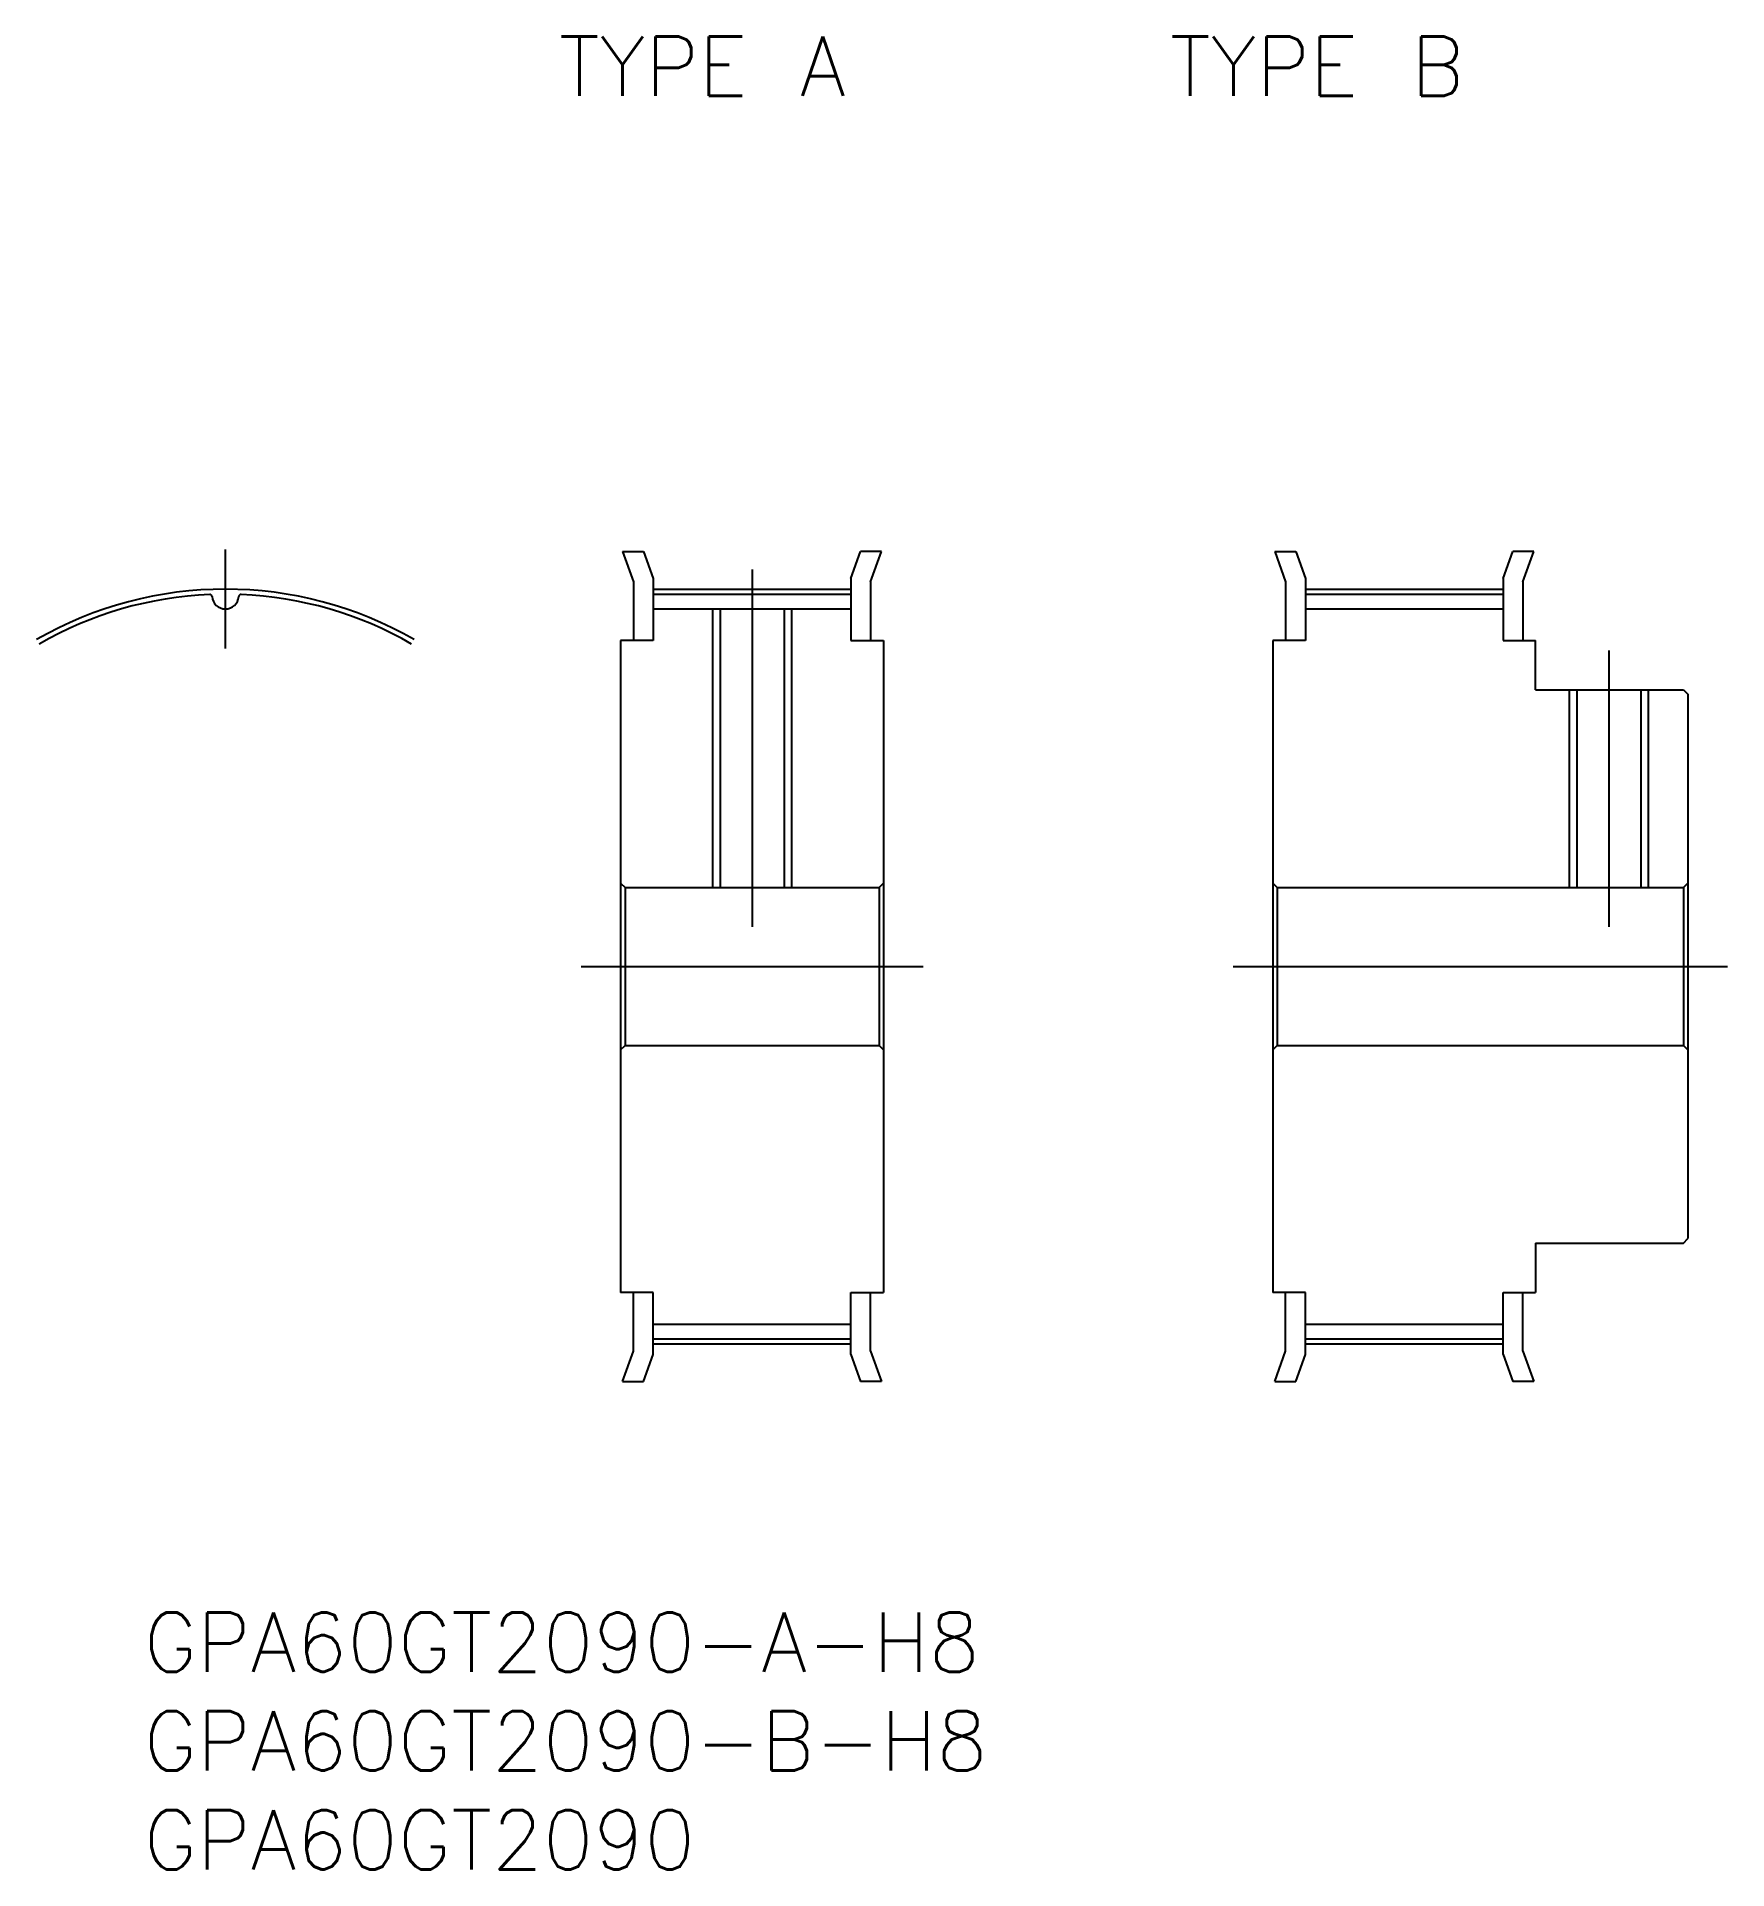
# Model space of a CAD drawing. Extents: x -9.5 to 76, y -45.7 to 47.1.
import ezdxf

# ---------------------------------------------------------------- set-up
doc = ezdxf.new("R2010")
doc.units = 0
doc.linetypes.add('CENTER', pattern=[50.8, 31.75, -6.35, 6.35, -6.35])
doc.layers.get('0').update_dxf_attribs({"linetype": 'CONTINUOUS'})
doc.layers.add('CENTER', color=1, linetype='CONTINUOUS')
doc.styles.get("Standard").update_dxf_attribs({"font": 'txt.shx', "height": 3, "bigfont": 'bigfont.shx'})

msp = doc.modelspace()

# ---------------------------------------------------------------- linework, layer by layer
at = {"color": 7, "linetype": 'CONTINUOUS'}
for p, q in [((20.1, 21), (21.162, 21)), ((20.1, 21), (20.65, 19.465)), ((21.162, 21), (21.65, 19.639)), ((31.65, 19.639), (32.138, 21)), ((33.2, 21), (32.138, 21)), ((32.65, 19.465), (33.2, 21)), ((53.1, 21), (54.162, 21)), ((53.1, 21), (53.65, 19.465)), ((54.162, 21), (54.65, 19.639)), ((64.65, 19.639), (65.138, 21)), ((66.2, 21), (65.138, 21)), ((65.65, 19.465), (66.2, 21)), ((21.65, 19.639), (21.65, 16.5)), ((31.65, 19.639), (31.65, 16.5)), ((54.65, 19.639), (54.65, 16.5)), ((64.65, 19.639), (64.65, 16.5)), ((20.65, 19.465), (20.65, 16.5)), ((21.65, 18.845), (31.65, 18.845)), ((32.65, 19.465), (32.65, 16.5)), ((53.65, 19.465), (53.65, 16.5)), ((54.65, 18.845), (64.65, 18.845)), ((65.65, 19.465), (65.65, 16.5)), ((21.65, 18.095), (31.65, 18.095)), ((25.029, 18.095), (25.029, 4)), ((28.271, 18.095), (28.271, 4)), ((54.65, 18.095), (64.65, 18.095)), ((20, 16.5), (20, -16.5)), ((21.65, 16.5), (20, 16.5)), ((31.65, 16.5), (33.3, 16.5)), ((33.3, 16.5), (33.3, -16.5)), ((53, 16.5), (53, -16.5)), ((54.65, 16.5), (53, 16.5)), ((64.65, 16.5), (66.3, 16.5)), ((66.3, 14), (66.3, 16.5)), ((66.3, 14), (73.775, 14)), ((68.379, 14), (68.379, 4)), ((71.621, 14), (71.621, 4)), ((73.775, 14), (74, 13.775)), ((74, 13.775), (74, -13.775)), ((20, 4.225), (20.225, 4)), ((20.225, 4), (33.075, 4)), ((20.225, 4), (20.225, -4)), ((33.3, 4.225), (33.075, 4)), ((33.075, 4), (33.075, -4)), ((53, 4.225), (53.225, 4)), ((53.225, 4), (73.775, 4)), ((53.225, 4), (53.225, -4)), ((74, 4.225), (73.775, 4)), ((73.775, 4), (73.775, -4)), ((20, -4.225), (20.225, -4)), ((20.225, -4), (33.075, -4)), ((33.3, -4.225), (33.075, -4)), ((53, -4.225), (53.225, -4)), ((53.225, -4), (73.775, -4)), ((74, -4.225), (73.775, -4)), ((73.775, -14), (74, -13.775)), ((66.3, -14), (73.775, -14)), ((66.3, -14), (66.3, -16.5)), ((21.65, -16.5), (20, -16.5)), ((20.65, -19.465), (20.65, -16.5)), ((21.65, -19.639), (21.65, -16.5)), ((31.65, -16.5), (33.3, -16.5)), ((31.65, -19.639), (31.65, -16.5)), ((32.65, -19.465), (32.65, -16.5)), ((54.65, -16.5), (53, -16.5)), ((53.65, -19.465), (53.65, -16.5)), ((54.65, -19.639), (54.65, -16.5)), ((64.65, -16.5), (66.3, -16.5)), ((64.65, -19.639), (64.65, -16.5)), ((65.65, -19.465), (65.65, -16.5)), ((21.65, -18.095), (31.65, -18.095)), ((54.65, -18.095), (64.65, -18.095)), ((20.1, -21), (20.65, -19.465)), ((21.65, -18.845), (31.65, -18.845)), ((32.65, -19.465), (33.2, -21)), ((53.1, -21), (53.65, -19.465)), ((54.65, -18.845), (64.65, -18.845)), ((65.65, -19.465), (66.2, -21)), ((21.162, -21), (21.65, -19.639)), ((31.65, -19.639), (32.138, -21)), ((54.162, -21), (54.65, -19.639)), ((64.65, -19.639), (65.138, -21)), ((20.1, -21), (21.162, -21)), ((33.2, -21), (32.138, -21)), ((53.1, -21), (54.162, -21)), ((66.2, -21), (65.138, -21))]:
    msp.add_line(p, q, dxfattribs=at)
at = {"color": 3, "linetype": 'CONTINUOUS'}
for p, q in [((24.65, 18.095), (24.65, 4)), ((28.65, 18.095), (28.65, 4)), ((68, 14), (68, 4)), ((72, 14), (72, 4))]:
    msp.add_line(p, q, dxfattribs=at)
at = {"color": 7, "linetype": 'CONTINUOUS'}
for centre, radius, start, end in [((0, 0), 18.845, 92.40371, 120), ((-0.786, 18.716), 0.112, 3.93066, 92.40371), ((0, 18.77), 0.675, 183.93066, 356.06934), ((0.786, 18.716), 0.112, 87.59628, 176.06934), ((0, 0), 18.845, 60, 87.59629)]:
    msp.add_arc(centre, radius, start, end, dxfattribs=at)
at = {"layer": 'CENTER', "color": 1, "linetype": 'CENTER'}
for p, q in [((0, 16.095), (0, 21.1)), ((26.65, 20.095), (26.65, 2)), ((21.65, 19.1), (31.65, 19.1)), ((54.65, 19.1), (64.65, 19.1)), ((70, 16), (70, 2)), ((18, 0), (35.3, 0)), ((51, 0), (76, 0)), ((21.65, -19.1), (31.65, -19.1)), ((54.65, -19.1), (64.65, -19.1))]:
    msp.add_line(p, q, dxfattribs=at)
msp.add_arc((0, 0), 19.1, 60, 120, dxfattribs=at)

# ---------------------------------------------------------------- texts
at = {"color": 7, "linetype": 'CONTINUOUS'}
for s, p in [('TYPE A', (16.885, 44.06)), ('TYPE B', (47.798, 44.06)), ('GPA60GT2090-A-H8', (-4.129, -35.695)), ('GPA60GT2090-B-H8', (-4.129, -40.695)), ('GPA60GT2090', (-4.129, -45.695))]:
    msp.add_text(s, height=3, dxfattribs=at).set_placement(p)

doc.saveas('drawing.dxf')
